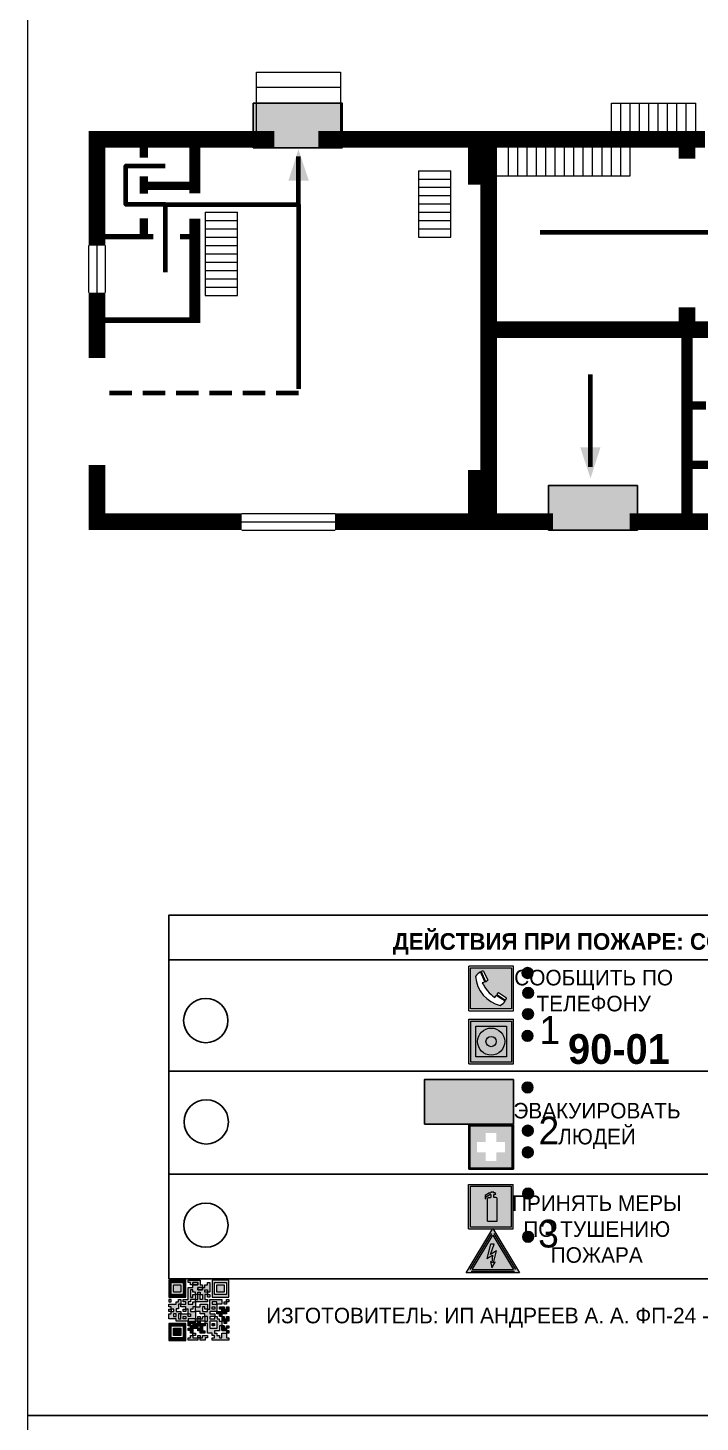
# Model space of a CAD drawing. Header units: millimetres. Extents: x 13810 to 67229, y 12374 to 21950.
# Drawn here: x 32787.4 to 32908.3, y 15729.7 to 15980.5 of the extents above; entities that cross this region are included whole.
import ezdxf

# ---------------------------------------------------------------- set-up
doc = ezdxf.new("R2010")
doc.units = ezdxf.units.MM
doc.linetypes.add('{ Wide Dash }', pattern=[12, 4, -2, 4, -2])
doc.layers.add('План_Штампы', color=7, linetype='Continuous')
doc.styles.add('обычный', font='arial.ttf')

# ---------------------------------------------------------------- blocks, each defined once
blk = doc.blocks.new('A$C3E6D3DDE')
at = {"lineweight": 5}
h = blk.add_hatch(color=40, dxfattribs=at)
h.paths.add_polyline_path([(24.1, 1.45), (16.46, -11.35), (31.74, -11.35)])
h.paths.add_polyline_path([(24.09, -0.46), (30.03, -10.41), (18.14, -10.41)], flags=16)
h.paths.add_polyline_path([(24.54, -3.08), (23.41, -6.02), (25.13, -5.01), (24.33, -8.5), (24.82, -8.27), (23.79, -9.86), (23.4, -8.04), (23.8, -8.43), (24.04, -6.29), (22.39, -7.25), (23.44, -3.08)], flags=0)
h = blk.add_hatch(color=256, dxfattribs=at)
h.paths.add_polyline_path([(24.37, 0.03, 0.567511), (23.82, 0.03), (17.59, -10.4, 0.582454), (17.86, -10.88), (30.32, -10.88, 0.582149), (30.6, -10.4)])
h.paths.add_polyline_path([(24.09, -0.46), (18.14, -10.41), (30.03, -10.41)], flags=16)
h.paths.add_polyline_path([(24.54, -3.08), (23.41, -6.02), (25.13, -5.01), (24.33, -8.5), (24.82, -8.27), (23.79, -9.86), (23.4, -8.04), (23.8, -8.43), (24.04, -6.29), (22.39, -7.25), (23.44, -3.08)], flags=0)
h = blk.add_hatch(color=40, dxfattribs=at)
h.paths.add_polyline_path([(24.09, -0.46), (18.14, -10.41), (30.03, -10.41)])
h.paths.add_polyline_path([(24.82, -8.27), (23.79, -9.86), (23.4, -8.04), (23.8, -8.43), (24.04, -6.29), (22.39, -7.25), (23.44, -3.08), (24.54, -3.08), (23.41, -6.02), (25.13, -5.01), (24.33, -8.5)], flags=16)
at = {"color": 40, "lineweight": 5}
for p, q in [((16.46, -11.35), (24.1, 1.45)), ((24.1, 1.45), (31.74, -11.35))]:
    blk.add_line(p, q, dxfattribs=at)
at = {"lineweight": 5}
for p, q in [((17.59, -10.4), (23.82, 0.03)), ((24.37, 0.03), (30.6, -10.4)), ((18.14, -10.41), (24.09, -0.46)), ((23.44, -3.08), (22.39, -7.25)), ((23.41, -6.02), (24.54, -3.08)), ((24.54, -3.08), (23.44, -3.08)), ((24.09, -0.46), (30.03, -10.41)), ((22.39, -7.25), (24.04, -6.29)), ((25.13, -5.01), (23.41, -6.02)), ((24.04, -6.29), (23.8, -8.43)), ((24.33, -8.5), (25.13, -5.01)), ((17.86, -10.88), (30.32, -10.88)), ((18.14, -10.41), (30.03, -10.41)), ((23.8, -8.43), (23.4, -8.04)), ((23.4, -8.04), (23.79, -9.86)), ((23.79, -9.86), (24.82, -8.27)), ((24.82, -8.27), (24.33, -8.5))]:
    blk.add_line(p, q, dxfattribs=at)
at = {"color": 50, "lineweight": 5}
blk.add_line((31.74, -11.35), (16.46, -11.35), dxfattribs=at)
blk = doc.blocks.new('A$C456E1F9C')
at = {"lineweight": 5}
h = blk.add_hatch(color=242, dxfattribs=at)
h.paths.add_polyline_path([(0.51, -1.47), (0.51, -13.26), (12.29, -13.26), (12.29, -1.47)])
h.paths.add_polyline_path([(5.42, -4.95, -0.254479), (4.78, -5.4), (3.52, -2.53, -0.209735), (4.23, -2.4)], flags=16)
h.paths.add_polyline_path([(8.53, -8.6), (10.87, -10.17), (10.54, -10.76), (8.03, -9.13, -0.192251)], flags=16)
h.paths.add_polyline_path([(4.61, -5.49, 0.005518), (3.87, -5.72, 0.128647), (7.49, -10.01, 0.00809), (7.83, -9.33), (10.47, -10.97, -0.16736), (8.99, -12.25, -0.327862), (1.95, -3.95, -0.166952), (3.36, -2.62)], flags=16)
at = {"color": 242, "lineweight": 5}
for p, q in [((0, -13.77), (0, -0.97)), ((12.8, -0.97), (0, -0.97)), ((4.61, -5.49), (3.36, -2.62)), ((3.52, -2.53), (4.78, -5.4)), ((4.23, -2.4), (5.42, -4.95)), ((12.8, -13.77), (12.8, -0.97)), ((7.83, -9.33), (10.47, -10.97)), ((8.03, -9.13), (10.54, -10.76)), ((10.81, -10.12), (8.53, -8.6)), ((10.54, -10.76), (10.8, -10.3)), ((10.8, -10.3), (10.81, -10.12)), ((0, -13.77), (12.8, -13.77))]:
    blk.add_line(p, q, dxfattribs=at)
blk.add_lwpolyline([(0.51, -1.47), (12.29, -1.47), (12.29, -13.26), (0.51, -13.26)], close=True, dxfattribs=at)
for centre, radius, start, end in [((4.59, -5.34), 2.99, 114.2845, 152.1974), ((11.12, -3.31), 9.19, 183.9915, 256.6009), ((4.02, -3.27), 0.891, 76.3284, 123.7092), ((14.98, -39.1), 35.17, 107.1487, 108.4135), ((13.86, -0.94), 11.08, 205.5536, 234.8762), ((4.68, -4.59), 0.824, 276.9621, 334.0723), ((-13.31, 0.8), 23.44, 332.5487, 334.4027), ((8.94, -9.5), 0.989, 114.4092, 157.9388), ((7.87, -9.46), 3, 291.9291, 329.9329)]:
    blk.add_arc(centre, radius, start, end, dxfattribs=at)
blk = doc.blocks.new('A$C54414219')
at = {"true_color": 0xffffff}
h = blk.add_hatch(color=7, dxfattribs=at)
h.paths.add_polyline_path([(2.39, -9.45), (2.39, -18.3), (11.23, -18.3), (11.23, -9.45)], flags=0)
h.paths.add_polyline_path([(10.71, -13.87, -1), (2.92, -13.87, -1)], flags=0)
h.paths.add_polyline_path([(8.3, -13.87, -1), (5.33, -13.87, -1)], flags=0)
h.paths.add_polyline_path([(0.41, -7.47), (0.41, -20.27), (13.21, -20.27), (13.21, -7.47)])
h.paths.add_polyline_path([(0.92, -19.77), (12.71, -19.77), (12.71, -7.98), (0.92, -7.98)], flags=16)
h.paths.add_polyline_path([(11.23, -9.45), (11.23, -18.3), (2.39, -18.3), (2.39, -9.45)], flags=0)
at = {"lineweight": 5}
h = blk.add_hatch(color=242, dxfattribs=at)
h.paths.add_polyline_path([(12.71, -7.98), (0.92, -7.98), (0.92, -19.77), (12.71, -19.77)])
h.paths.add_polyline_path([(11.23, -18.3), (2.39, -18.3), (2.39, -9.45), (11.23, -9.45)], flags=16)
h.paths.add_polyline_path([(10.71, -13.87, -1), (2.92, -13.87, -1)], flags=0)
h.paths.add_polyline_path([(8.3, -13.87, -1), (5.33, -13.87, -1)], flags=0)
at = {"true_color": 0xffffff}
h = blk.add_hatch(color=7, dxfattribs=at)
h.paths.add_polyline_path([(2.39, -9.45), (2.39, -18.3), (11.23, -18.3), (11.23, -9.45)])
h.paths.add_polyline_path([(10.71, -13.87, -1), (2.92, -13.87, -1)], flags=16)
h.paths.add_polyline_path([(8.3, -13.87, -1), (5.33, -13.87, -1)], flags=0)
at = {"lineweight": 5}
h = blk.add_hatch(color=242, dxfattribs=at)
h.paths.add_polyline_path([(2.92, -13.87, 1), (10.71, -13.87, 1)])
h.paths.add_polyline_path([(8.3, -13.87, -1), (5.33, -13.87, -1)], flags=16)
at = {"color": 242, "lineweight": 5}
for p, q in [((0.41, -20.27), (0.41, -7.47)), ((0.41, -7.47), (13.21, -7.47)), ((0.41, -7.47), (13.21, -7.47)), ((13.21, -20.27), (13.21, -7.47)), ((0.41, -20.27), (13.21, -20.27))]:
    blk.add_line(p, q, dxfattribs=at)
for points in [[(0.92, -7.98), (12.71, -7.98), (12.71, -19.77), (0.92, -19.77)], [(2.39, -9.45), (11.23, -9.45), (11.23, -18.3), (2.39, -18.3)]]:
    blk.add_lwpolyline(points, close=True, dxfattribs=at)
for radius in [3.89, 1.49]:
    blk.add_circle((6.81, -13.87), radius, dxfattribs=at)
blk = doc.blocks.new('A$C32E8229D')
at = {"true_color": 0xffffff}
blk.add_hatch(color=7, dxfattribs=at).paths.add_polyline_path([(0, 0), (0, -8), (16, -8), (16, 0)])
h = blk.add_hatch(color=126)
h.paths.add_polyline_path([(0.2, -0.2), (15.8, -0.2), (15.8, -7.8), (0.2, -7.8)])
h.paths.add_polyline_path([(13.49, -2.05), (12.08, -2.05), (11.37, -2.63, 0.162397), (11.29, -2.84), (11.29, -3.63), (10.35, -3.63), (10.35, -4.05), (11.68, -4.05), (11.68, -3.48), (12.26, -4.28), (11.29, -5.1), (11.29, -6.78), (11.85, -6.78), (11.85, -5.44), (12.8, -4.64), (12.8, -5.94), (14.46, -5.94), (14.46, -5.39), (13.45, -5.39), (13.45, -3.97), (12.46, -2.59), (13.15, -2.59), (13.69, -3.34), (14.18, -3)], flags=16)
h.paths.add_polyline_path([(10.74, -1.82, 1), (11.8, -1.82, 1)], flags=16)
h.paths.add_polyline_path([(9.39, -3.59), (5.99, -3.59), (6.56, -3.03), (5.91, -3.03), (5.1, -3.83), (5.91, -4.64), (6.56, -4.64), (5.99, -4.09), (9.39, -4.09)], flags=16)
h.paths.add_polyline_path([(4.29, -1.08), (1.72, -1.08), (1.72, -6.6), (4.29, -6.6)], flags=16)
at = {"color": 126}
blk.add_lwpolyline([(16, -8), (0, -8), (0, 0), (16, 0)], close=True, dxfattribs=at)
blk = doc.blocks.new('A$C18900ED3')
h = blk.add_hatch(color=126)
h.paths.add_polyline_path([(-0.18, -0.18), (-7.02, -0.18), (-7.02, -7.02), (-0.18, -7.02)])
h.paths.add_polyline_path([(-5.89, -4.46), (-5.89, -2.77), (-4.46, -2.77), (-4.46, -1.31), (-2.77, -1.31), (-2.77, -2.77), (-1.33, -2.77), (-1.33, -4.46), (-2.77, -4.46), (-2.77, -5.89), (-4.46, -5.89), (-4.46, -4.46)], flags=16)
at = {"color": 126}
for p, q in [((-7.2, 0), (-7.2, -7.2)), ((0, 0), (-7.2, 0)), ((0, -7.2), (0, 0)), ((-7.02, -7.02), (-7.02, -0.18)), ((-7.02, -0.18), (-0.18, -0.18)), ((-0.18, -0.18), (-0.18, -7.02)), ((-7.2, -7.2), (0, -7.2)), ((-0.18, -7.02), (-7.02, -7.02))]:
    blk.add_line(p, q, dxfattribs=at)
blk = doc.blocks.new('A$C3AD82952')
at = {"true_color": 0xf5f5ff}
h = blk.add_hatch(color=7, dxfattribs=at)
h.dxf.hatch_style = 1
h.paths.add_polyline_path([(8.21, 8.73, 0.414214), (7.89, 9.05), (7.22, 9.05), (7.22, 9.92), (7.59, 9.92, 1), (7.57, 10.36), (7.22, 10.36), (7.22, 10.6), (6.43, 10.6), (6.43, 10.36), (6.01, 10.36), (4.74, 9.59), (4.74, 8.69), (4.98, 8.73), (4.98, 9.26), (6.12, 9.91), (6.43, 9.91), (6.43, 9.05), (5.76, 9.05, 0.414214), (5.44, 8.73), (5.44, 2.2), (8.21, 2.2)], flags=0)
h.paths.add_polyline_path([(12.8, 12.8), (0, 12.8), (0, 0), (12.8, 0)])
h.paths.add_polyline_path([(0.51, 12.29), (12.29, 12.29), (12.29, 0.51), (0.51, 0.51)], flags=16)
h.paths.add_polyline_path([(4.74, 9.59), (6.01, 10.36), (6.43, 10.36), (6.43, 10.6), (7.22, 10.6), (7.22, 10.36), (7.59, 10.36, -0.94586), (7.59, 9.92), (7.22, 9.92), (7.22, 9.05), (7.89, 9.05, -0.414214), (8.21, 8.73), (8.21, 2.2), (5.44, 2.2), (5.44, 8.73, -0.414214), (5.76, 9.05), (6.43, 9.05), (6.43, 9.91), (6.12, 9.91), (4.98, 9.26), (4.98, 8.73), (4.74, 8.69)], flags=0)
h = blk.add_hatch(color=242)
h.dxf.hatch_style = 1
h.paths.add_polyline_path([(12.29, 12.29), (0.51, 12.29), (0.51, 0.51), (12.29, 0.51)])
h.paths.add_polyline_path([(4.74, 8.69), (4.74, 9.59), (6.01, 10.36), (6.43, 10.36), (6.43, 10.6), (7.22, 10.6), (7.22, 10.36), (7.59, 10.36, -0.94586), (7.59, 9.92), (7.22, 9.92), (7.22, 9.05), (7.89, 9.05, -0.414214), (8.21, 8.73), (8.21, 2.2), (5.44, 2.2), (5.44, 8.73, -0.414214), (5.76, 9.05), (6.43, 9.05), (6.43, 9.91), (6.12, 9.91), (4.98, 9.26), (4.98, 8.73)], flags=16)
h = blk.add_hatch(color=7, dxfattribs=at)
h.dxf.hatch_style = 1
h.paths.add_polyline_path([(8.21, 8.73, 0.414214), (7.89, 9.05), (7.22, 9.05), (7.22, 9.92), (7.59, 9.92, 1), (7.57, 10.36), (7.22, 10.36), (7.22, 10.6), (6.43, 10.6), (6.43, 10.36), (6.01, 10.36), (4.74, 9.59), (4.74, 8.69), (4.98, 8.73), (4.98, 9.26), (6.12, 9.91), (6.43, 9.91), (6.43, 9.05), (5.76, 9.05, 0.414214), (5.44, 8.73), (5.44, 2.2), (8.21, 2.2)])
at = {"color": 242, "lineweight": 5}
for p, q in [((0, 0), (0, 12.8)), ((0, 12.8), (12.8, 12.8)), ((12.8, 0), (12.8, 12.8)), ((6.01, 10.36), (4.74, 9.59)), ((4.74, 9.59), (4.74, 8.69)), ((4.74, 8.69), (4.98, 8.73)), ((4.98, 9.26), (6.12, 9.91)), ((4.98, 8.73), (4.98, 9.26)), ((5.44, 2.2), (5.44, 8.73)), ((5.76, 9.05), (6.43, 9.05)), ((6.01, 10.36), (6.43, 10.36)), ((6.12, 9.91), (6.43, 9.91)), ((7.22, 10.6), (6.43, 10.6)), ((6.43, 10.6), (6.43, 10.36)), ((6.43, 9.91), (6.43, 9.05)), ((7.22, 10.36), (7.22, 10.6)), ((7.59, 10.36), (7.22, 10.36)), ((7.22, 9.05), (7.22, 9.92)), ((7.59, 9.92), (7.22, 9.92)), ((7.89, 9.05), (7.22, 9.05)), ((8.21, 2.2), (8.21, 8.73)), ((0, 0), (12.8, 0)), ((5.44, 2.2), (8.21, 2.2))]:
    blk.add_line(p, q, dxfattribs=at)
blk.add_lwpolyline([(0.51, 12.29), (12.29, 12.29), (12.29, 0.51), (0.51, 0.51)], close=True, dxfattribs=at)
for centre, radius, start, end in [((5.76, 8.73), 0.32, 90, 180), ((7.58, 10.14), 0.223, 273.1875, 86.8125), ((7.89, 8.73), 0.32, 0, 90)]:
    blk.add_arc(centre, radius, start, end, dxfattribs=at)
blk = doc.blocks.new('QR')
at = {"lineweight": 0}
h = blk.add_hatch(color=256, dxfattribs=at)
h.dxf.hatch_style = 1
h.paths.add_polyline_path([(9241.16, 2687.38), (9242.01, 2687.38), (9242.01, 2687.83), (9241.59, 2687.83), (9241.59, 2688.68), (9239.45, 2688.68), (9239.45, 2688.25), (9239.86, 2688.25), (9239.86, 2687.83), (9240.29, 2687.83), (9240.29, 2688.25), (9241.16, 2688.25), (9241.16, 2687.83), (9240.29, 2687.83), (9240.29, 2687.38), (9239.45, 2687.38), (9239.45, 2685.22), (9238.57, 2685.22), (9238.57, 2684.8), (9239.02, 2684.8), (9239.02, 2684.37), (9238.13, 2684.37), (9238.13, 2683.92), (9239.02, 2683.92), (9239.02, 2683.5), (9239.44, 2683.5), (9239.44, 2682.64), (9239.87, 2682.64), (9239.87, 2682.18), (9239.44, 2682.18), (9239.44, 2682.64), (9238.13, 2682.64), (9238.13, 2681.76), (9237.71, 2681.76), (9237.71, 2682.64), (9238.13, 2682.64), (9238.13, 2683.07), (9237.27, 2683.07), (9237.27, 2683.51), (9237.71, 2683.51), (9237.71, 2684.37), (9238.13, 2684.37), (9238.13, 2685.22), (9237.71, 2685.22), (9237.71, 2684.8), (9237.28, 2684.8), (9237.28, 2684.38), (9235.98, 2684.38), (9235.98, 2683.92), (9236.4, 2683.92), (9236.4, 2683.49), (9236.84, 2683.49), (9236.84, 2683.07), (9236.4, 2683.07), (9236.4, 2682.64), (9235.98, 2682.64), (9235.98, 2681.76), (9237.29, 2681.76), (9237.29, 2681.33), (9239.43, 2681.33), (9239.43, 2681.76), (9240.74, 2681.76), (9240.74, 2683.05), (9239.87, 2683.05), (9239.87, 2683.5), (9240.29, 2683.5), (9240.29, 2683.91), (9240.74, 2683.91), (9240.74, 2684.81), (9240.29, 2684.81), (9240.29, 2684.79), (9240.29, 2684.37), (9239.45, 2684.37), (9239.45, 2684.8), (9239.87, 2684.8), (9239.87, 2685.21), (9240.74, 2685.21), (9240.74, 2686.1), (9240.29, 2686.1), (9240.29, 2685.64), (9239.86, 2685.64), (9239.86, 2686.95), (9240.29, 2686.95), (9240.29, 2686.52), (9240.74, 2686.52), (9240.74, 2686.1), (9241.16, 2686.1), (9241.16, 2686.53), (9241.59, 2686.53), (9241.59, 2686.1), (9242.02, 2686.1), (9242.02, 2685.21), (9241.59, 2685.21), (9241.59, 2686.1), (9241.16, 2686.1), (9241.16, 2685.21), (9240.74, 2685.21), (9240.74, 2684.81), (9242.89, 2684.81), (9242.89, 2685.22), (9242.47, 2685.22), (9242.47, 2686.11), (9242.89, 2686.11), (9242.89, 2686.52), (9242.46, 2686.52), (9242.46, 2686.95), (9242.89, 2686.95), (9242.89, 2686.52), (9243.32, 2686.52), (9243.32, 2688.26), (9242.9, 2688.26), (9242.9, 2687.83), (9242.47, 2687.83), (9242.47, 2687.38), (9242.01, 2687.38), (9242.01, 2686.94), (9241.16, 2686.94)])
h.paths.add_polyline_path([(9239.02, 2682.18), (9239.02, 2681.76), (9238.54, 2681.76), (9238.54, 2682.18)], flags=16)
h.paths.add_polyline_path([(9237.27, 2682.65), (9237.27, 2682.19), (9236.83, 2682.19), (9236.83, 2682.65)], flags=16)
h = blk.add_hatch(color=256, dxfattribs=at)
h.dxf.hatch_style = 1
h.paths.add_polyline_path([(9238.15, 2687.83), (9236.83, 2687.83), (9236.83, 2686.52), (9238.15, 2686.52)], flags=0)
h.paths.add_polyline_path([(9239.01, 2685.65), (9239.01, 2688.68), (9235.98, 2688.68), (9235.98, 2685.65)])
h.paths.add_polyline_path([(9236.41, 2686.1), (9236.41, 2688.26), (9238.56, 2688.26), (9238.56, 2686.1)], flags=16)
h.paths.add_polyline_path([(9236.83, 2686.52), (9236.83, 2687.83), (9238.15, 2687.83), (9238.15, 2686.52)], flags=0)
h = blk.add_hatch(color=256, dxfattribs=at)
h.dxf.hatch_style = 1
h.paths.add_polyline_path([(9238.15, 2686.52), (9238.15, 2687.83), (9236.83, 2687.83), (9236.83, 2686.52)])
h.paths.add_polyline_path([(9245.91, 2686.52), (9245.91, 2687.83), (9244.59, 2687.83), (9244.59, 2686.52)], flags=0)
h.paths.add_polyline_path([(9246.77, 2685.65), (9246.77, 2688.68), (9243.74, 2688.68), (9243.74, 2685.65)])
h.paths.add_polyline_path([(9244.17, 2686.1), (9244.17, 2688.26), (9246.32, 2688.26), (9246.32, 2686.1)], flags=16)
h.paths.add_polyline_path([(9244.59, 2686.52), (9244.59, 2687.83), (9245.91, 2687.83), (9245.91, 2686.52)], flags=0)
h = blk.add_hatch(color=256, dxfattribs=at)
h.dxf.hatch_style = 1
h.paths.add_polyline_path([(9240.75, 2681.76), (9240.75, 2681.35), (9241.17, 2681.35), (9241.17, 2681.76)])
h.paths.add_polyline_path([(9241.6, 2682.18), (9241.17, 2682.18), (9241.17, 2681.76), (9241.6, 2681.76)])
h.paths.add_polyline_path([(9242.47, 2681.34), (9242.47, 2682.19), (9242.02, 2682.19), (9242.02, 2681.76), (9241.6, 2681.76), (9241.6, 2681.34)])
h.paths.add_polyline_path([(9239.87, 2678.3), (9239.44, 2678.3), (9239.44, 2677.89), (9241.17, 2677.89), (9241.17, 2678.3), (9240.28, 2678.3), (9240.28, 2678.73), (9239.87, 2678.73)])
h.paths.add_polyline_path([(9240.75, 2678.73), (9240.75, 2679.19), (9240.28, 2679.19), (9240.28, 2678.73)])
h.paths.add_polyline_path([(9241.6, 2678.73), (9241.17, 2678.73), (9241.17, 2678.3), (9241.6, 2678.3)])
h.paths.add_polyline_path([(9242.02, 2678.3), (9241.6, 2678.3), (9241.6, 2677.89), (9242.48, 2677.89), (9242.48, 2678.31), (9242.9, 2678.31), (9242.9, 2678.73), (9242.02, 2678.73)])
h.paths.add_polyline_path([(9246.36, 2684.37), (9246.36, 2684.79), (9245.93, 2684.79), (9245.93, 2684.37)])
h.paths.add_polyline_path([(9246.78, 2685.2), (9246.36, 2685.2), (9246.36, 2684.79), (9246.78, 2684.79)])
h.paths.add_polyline_path([(9245.91, 2687.83), (9244.59, 2687.83), (9244.59, 2686.52), (9245.91, 2686.52)])
h = blk.add_hatch(color=256, dxfattribs=at)
h.dxf.hatch_style = 1
h.paths.add_polyline_path([(9243.32, 2686.11), (9242.89, 2686.11), (9242.89, 2685.64), (9243.32, 2685.64)])
h.paths.add_polyline_path([(9239.02, 2683.07), (9239.02, 2683.5), (9238.56, 2683.5), (9238.56, 2683.07)])
h.paths.add_polyline_path([(9236.4, 2684.8), (9236.4, 2685.22), (9235.98, 2685.22), (9235.98, 2684.8)])
h.paths.add_polyline_path([(9236.4, 2683.07), (9236.4, 2683.49), (9235.98, 2683.49), (9235.98, 2683.07)])
h = blk.add_hatch(color=256, dxfattribs=at)
h.dxf.hatch_style = 1
h.paths.add_polyline_path([(9243.32, 2682.64), (9243.32, 2683.07), (9244.62, 2683.07), (9244.62, 2684.37), (9243.74, 2684.37), (9243.74, 2684.8), (9244.62, 2684.8), (9244.62, 2684.37), (9245.48, 2684.37), (9245.48, 2685.22), (9243.32, 2685.22), (9243.32, 2683.5), (9242.89, 2683.5), (9242.89, 2683.06), (9242.01, 2683.06), (9242.01, 2683.91), (9242.47, 2683.91), (9242.47, 2683.5), (9242.89, 2683.5), (9242.89, 2684.38), (9241.59, 2684.38), (9241.59, 2683.91), (9240.74, 2683.91), (9240.74, 2683.05), (9241.59, 2683.05), (9241.59, 2682.64), (9242.47, 2682.64), (9242.47, 2682.19), (9242.91, 2682.19), (9242.91, 2681.34), (9242.48, 2681.34), (9242.48, 2680.91), (9242.91, 2680.91), (9242.91, 2679.17), (9243.75, 2679.17), (9243.75, 2678.73), (9244.2, 2678.73), (9244.2, 2678.3), (9243.75, 2678.3), (9243.75, 2677.88), (9246.78, 2677.88), (9246.78, 2678.3), (9246.35, 2678.3), (9246.35, 2679.19), (9245.48, 2679.19), (9245.48, 2678.31), (9245.05, 2678.31), (9245.05, 2678.73), (9244.62, 2678.73), (9244.62, 2679.19), (9244.2, 2679.19), (9244.2, 2679.61), (9245.05, 2679.61), (9245.05, 2680.46), (9245.48, 2680.46), (9245.48, 2681.34), (9245.04, 2681.34), (9245.04, 2681.76), (9244.63, 2681.76), (9244.63, 2682.19), (9244.21, 2682.19), (9244.21, 2681.76), (9243.32, 2681.76), (9243.32, 2682.19), (9244.21, 2682.19), (9244.21, 2682.64)])
h.paths.add_polyline_path([(9243.75, 2683.49), (9243.75, 2683.92), (9244.21, 2683.92), (9244.21, 2683.49)], flags=16)
h.paths.add_polyline_path([(9243.32, 2681.34), (9244.63, 2681.34), (9244.63, 2680.04), (9243.32, 2680.04)], flags=16)
h.paths.add_polyline_path([(9243.76, 2680.89), (9244.18, 2680.89), (9244.18, 2680.48), (9243.76, 2680.48)], flags=0)
h = blk.add_hatch(color=256, dxfattribs=at)
h.dxf.hatch_style = 1
h.paths.add_polyline_path([(9246.36, 2683.07), (9246.78, 2683.07), (9246.78, 2683.92), (9246.36, 2683.92), (9246.36, 2683.49), (9245.92, 2683.49), (9245.92, 2683.92), (9245.06, 2683.92), (9245.06, 2683.49), (9245.48, 2683.49), (9245.48, 2683.07), (9244.62, 2683.07), (9244.62, 2682.65), (9245.05, 2682.65), (9245.05, 2682.18), (9245.48, 2682.18), (9245.48, 2682.65), (9246.36, 2682.65)])
h.paths.add_polyline_path([(9246.78, 2682.18), (9246.36, 2682.18), (9246.36, 2681.75), (9245.92, 2681.75), (9245.92, 2682.18), (9245.48, 2682.18), (9245.48, 2681.34), (9245.48, 2681.34), (9245.94, 2681.34), (9245.94, 2680.91), (9246.36, 2680.91), (9246.36, 2681.34), (9246.78, 2681.34)])
h = blk.add_hatch(color=256, dxfattribs=at)
h.dxf.hatch_style = 1
h.paths.add_polyline_path([(9242.02, 2680.46), (9242.48, 2680.46), (9242.48, 2680.91), (9241.58, 2680.91), (9241.58, 2681.35), (9241.17, 2681.35), (9241.17, 2680.91), (9240.75, 2680.91), (9240.75, 2681.33), (9239.43, 2681.33), (9239.43, 2680.46), (9239.86, 2680.46), (9239.86, 2680.92), (9240.3, 2680.92), (9240.3, 2680.46), (9239.86, 2680.46), (9239.86, 2680.04), (9239.44, 2680.04), (9239.44, 2679.62), (9239.86, 2679.62), (9239.86, 2679.19), (9240.29, 2679.19), (9240.29, 2680.03), (9241.18, 2680.03), (9241.18, 2680.47), (9241.6, 2680.47), (9241.6, 2680.03), (9241.18, 2680.03), (9241.18, 2679.61), (9241.6, 2679.61), (9241.6, 2679.19), (9242.47, 2679.19), (9242.47, 2679.6), (9242.02, 2679.6)])
h = blk.add_hatch(color=256, dxfattribs=at)
h.dxf.hatch_style = 1
h.paths.add_polyline_path([(9235.98, 2680.9), (9235.98, 2677.86), (9239.02, 2677.86), (9239.02, 2680.9)])
h.paths.add_polyline_path([(9238.57, 2680.48), (9238.57, 2678.32), (9236.41, 2678.32), (9236.41, 2680.48)], flags=16)
h.paths.add_polyline_path([(9238.15, 2680.05), (9238.15, 2678.74), (9236.83, 2678.74), (9236.83, 2680.05)], flags=0)
h = blk.add_hatch(color=256, dxfattribs=at)
h.dxf.hatch_style = 1
h.paths.add_polyline_path([(9238.15, 2680.05), (9236.83, 2680.05), (9236.83, 2678.74), (9238.15, 2678.74)])
h = blk.add_hatch(color=256, dxfattribs=at)
h.dxf.hatch_style = 1
h.paths.add_polyline_path([(9244.18, 2680.48), (9244.18, 2680.89), (9243.76, 2680.89), (9243.76, 2680.48)])
h = blk.add_hatch(color=256, dxfattribs=at)
h.dxf.hatch_style = 1
h.paths.add_polyline_path([(9245.93, 2680.04), (9245.93, 2680.46), (9245.48, 2680.46), (9245.48, 2679.62), (9246.35, 2679.62), (9246.35, 2680.04)])
h.paths.add_polyline_path([(9246.78, 2680.04), (9246.78, 2680.46), (9246.35, 2680.46), (9246.35, 2680.04)])
h.paths.add_polyline_path([(9246.78, 2679.18), (9246.78, 2679.62), (9246.35, 2679.62), (9246.35, 2679.18)])
for points in [[(9237.71, 2685.22), (9238.13, 2685.22), (9238.13, 2684.37), (9237.71, 2684.37), (9237.71, 2683.51), (9237.27, 2683.51), (9237.27, 2683.07), (9238.13, 2683.07), (9238.13, 2682.64), (9237.71, 2682.64), (9237.71, 2681.76), (9238.13, 2681.76), (9238.13, 2682.64), (9239.44, 2682.64), (9239.44, 2683.5), (9239.02, 2683.5), (9239.02, 2683.07), (9238.56, 2683.07), (9238.56, 2683.5), (9239.02, 2683.5), (9239.02, 2683.92), (9238.13, 2683.92), (9238.13, 2684.37), (9239.02, 2684.37), (9239.02, 2684.8), (9238.57, 2684.8), (9238.57, 2685.22), (9239.45, 2685.22), (9239.45, 2687.38), (9240.29, 2687.38), (9240.29, 2687.83), (9239.86, 2687.83), (9239.86, 2688.25), (9239.45, 2688.25), (9239.45, 2688.68), (9241.59, 2688.68), (9241.59, 2687.83), (9242.01, 2687.83), (9242.01, 2687.38), (9242.47, 2687.38), (9242.47, 2687.83), (9242.9, 2687.83), (9242.9, 2688.26), (9243.32, 2688.26), (9243.32, 2686.52), (9242.89, 2686.52), (9242.89, 2686.11), (9243.32, 2686.11), (9243.32, 2685.64), (9242.89, 2685.64), (9242.89, 2686.11), (9242.47, 2686.11), (9242.47, 2685.22), (9242.89, 2685.22), (9242.89, 2684.81), (9240.74, 2684.81), (9240.74, 2683.91), (9241.59, 2683.91), (9241.59, 2684.38), (9242.89, 2684.38), (9242.89, 2683.5), (9242.47, 2683.5), (9242.47, 2683.91), (9242.01, 2683.91), (9242.01, 2683.06), (9242.89, 2683.06), (9242.89, 2683.5), (9243.32, 2683.5), (9243.32, 2685.22), (9245.48, 2685.22), (9245.48, 2684.37), (9244.62, 2684.37), (9244.62, 2683.07), (9245.48, 2683.07), (9245.48, 2683.49), (9245.06, 2683.49), (9245.06, 2683.92), (9245.92, 2683.92), (9245.92, 2683.49), (9246.36, 2683.49), (9246.36, 2683.92), (9246.78, 2683.92), (9246.78, 2683.07), (9246.36, 2683.07), (9246.36, 2682.65), (9245.48, 2682.65), (9245.48, 2682.18), (9245.92, 2682.18), (9245.92, 2681.75), (9246.36, 2681.75), (9246.36, 2682.18), (9246.78, 2682.18), (9246.78, 2681.34), (9246.36, 2681.34), (9246.36, 2680.91), (9245.94, 2680.91), (9245.94, 2681.34), (9245.48, 2681.34), (9245.48, 2680.46), (9245.93, 2680.46), (9245.93, 2680.04), (9246.35, 2680.04), (9246.35, 2680.46), (9246.78, 2680.46), (9246.78, 2680.04), (9246.78, 2680.04), (9246.35, 2680.04), (9246.35, 2679.62), (9246.78, 2679.62), (9246.78, 2679.18), (9246.35, 2679.18), (9246.35, 2678.3), (9246.78, 2678.3), (9246.78, 2677.88), (9243.75, 2677.88), (9243.75, 2678.3), (9244.2, 2678.3), (9244.2, 2678.73), (9243.75, 2678.73), (9243.75, 2679.17), (9242.91, 2679.17), (9242.91, 2680.91), (9242.48, 2680.91), (9242.48, 2680.46), (9242.02, 2680.46), (9242.02, 2679.6), (9242.47, 2679.6), (9242.47, 2679.19), (9241.6, 2679.19), (9241.6, 2679.61), (9241.18, 2679.61), (9241.18, 2680.03), (9240.29, 2680.03), (9240.29, 2679.19), (9240.75, 2679.19), (9240.75, 2678.73), (9240.28, 2678.73), (9240.28, 2678.3), (9241.17, 2678.3), (9241.17, 2678.73), (9241.6, 2678.73), (9241.6, 2678.3), (9242.02, 2678.3), (9242.02, 2678.73), (9242.9, 2678.73), (9242.9, 2678.31), (9242.48, 2678.31), (9242.48, 2677.89), (9241.6, 2677.89), (9241.6, 2678.3), (9241.17, 2678.3), (9241.17, 2677.89), (9239.44, 2677.89), (9239.44, 2678.3), (9239.87, 2678.3), (9239.87, 2678.73), (9240.28, 2678.73), (9240.28, 2679.19), (9240.29, 2679.19), (9239.86, 2679.19), (9239.86, 2679.62), (9239.44, 2679.62), (9239.44, 2680.04), (9239.86, 2680.04), (9239.86, 2680.46), (9239.43, 2680.46), (9239.43, 2681.33), (9237.29, 2681.33), (9237.29, 2681.76), (9235.98, 2681.76), (9235.98, 2682.64), (9236.4, 2682.64), (9236.4, 2683.07), (9235.98, 2683.07), (9235.98, 2683.49), (9236.4, 2683.49), (9236.4, 2683.92), (9235.98, 2683.92), (9235.98, 2684.38), (9237.28, 2684.38), (9237.28, 2684.8), (9237.71, 2684.8), (9237.71, 2685.22), (9237.92, 2685.22)], [(9240.74, 2686.1), (9240.74, 2686.52), (9240.29, 2686.52), (9240.29, 2686.95), (9239.86, 2686.95), (9239.86, 2685.64), (9240.29, 2685.64), (9240.29, 2686.1), (9240.74, 2686.1), (9240.74, 2686.52)], [(9240.74, 2685.21), (9239.87, 2685.21), (9239.87, 2684.8), (9239.45, 2684.8), (9239.45, 2684.37), (9240.29, 2684.37), (9240.29, 2684.79), (9240.29, 2684.81), (9240.74, 2684.81), (9240.74, 2685.21), (9239.87, 2685.21)], [(9240.74, 2683.91), (9240.29, 2683.91), (9240.29, 2683.5), (9239.87, 2683.5), (9239.87, 2683.05), (9240.74, 2683.05), (9240.74, 2683.91)], [(9244.62, 2684.37), (9244.62, 2684.8), (9243.74, 2684.8), (9243.74, 2684.37), (9244.62, 2684.37)], [(9240.74, 2683.05), (9240.74, 2681.76), (9239.43, 2681.76), (9239.43, 2681.33), (9240.75, 2681.33), (9240.75, 2681.35), (9240.75, 2680.91), (9241.17, 2680.91), (9241.17, 2681.35), (9241.58, 2681.35), (9241.58, 2680.91), (9242.48, 2680.91), (9242.48, 2681.34), (9242.91, 2681.34), (9242.91, 2682.19), (9242.47, 2682.19), (9242.47, 2682.64), (9241.59, 2682.64), (9241.59, 2683.05), (9240.74, 2683.05)], [(9241.6, 2681.76), (9242.02, 2681.76), (9242.02, 2682.19), (9242.47, 2682.19), (9242.47, 2681.34), (9241.6, 2681.34), (9241.6, 2681.76)], [(9244.62, 2683.07), (9243.32, 2683.07), (9243.32, 2682.64), (9244.21, 2682.64), (9244.21, 2682.19), (9243.32, 2682.19), (9243.32, 2681.76), (9244.21, 2681.76), (9244.21, 2682.19), (9244.63, 2682.19), (9244.63, 2681.76), (9245.04, 2681.76), (9245.04, 2681.34), (9245.48, 2681.34)], [(9245.48, 2682.18), (9245.05, 2682.18), (9245.05, 2682.65), (9244.62, 2682.65), (9244.62, 2683.07)], [(9245.48, 2682.18), (9245.48, 2681.34)], [(9239.86, 2680.46), (9239.86, 2680.92), (9240.3, 2680.92), (9240.3, 2680.46), (9239.86, 2680.46)], [(9245.48, 2680.46), (9245.05, 2680.46), (9245.05, 2679.61), (9244.2, 2679.61), (9244.2, 2679.19), (9244.62, 2679.19), (9244.62, 2678.73), (9245.05, 2678.73), (9245.05, 2678.31), (9245.48, 2678.31), (9245.48, 2679.19), (9246.35, 2679.19), (9246.35, 2679.07)], [(9246.35, 2679.62), (9245.48, 2679.62), (9245.48, 2680.46)], [(9245.48, 2680.46), (9245.48, 2679.62), (9246.35, 2679.62), (9246.35, 2680.04), (9245.93, 2680.04), (9245.93, 2680.46), (9245.48, 2680.46), (9245.48, 2679.62)], [(9246.35, 2679.62), (9246.35, 2679.18)]]:
    blk.add_lwpolyline(points, dxfattribs=at)
for points in [[(9235.98, 2685.65), (9239.01, 2685.65), (9239.01, 2688.68), (9235.98, 2688.68)], [(9236.41, 2688.26), (9238.56, 2688.26), (9238.56, 2686.1), (9236.41, 2686.1)], [(9236.83, 2687.83), (9238.15, 2687.83), (9238.15, 2686.52), (9236.83, 2686.52)], [(9240.29, 2687.83), (9241.16, 2687.83), (9241.16, 2688.25), (9240.29, 2688.25)], [(9240.29, 2688.25), (9241.16, 2688.25), (9241.16, 2687.83), (9240.29, 2687.83)], [(9242.01, 2687.38), (9241.16, 2687.38), (9241.16, 2686.94), (9242.01, 2686.94)], [(9241.16, 2687.38), (9242.01, 2687.38), (9242.01, 2686.94), (9241.16, 2686.94)], [(9241.16, 2686.53), (9241.59, 2686.53), (9241.59, 2686.1), (9241.16, 2686.1)], [(9242.89, 2686.52), (9242.46, 2686.52), (9242.46, 2686.95), (9242.89, 2686.95)], [(9243.74, 2685.65), (9246.77, 2685.65), (9246.77, 2688.68), (9243.74, 2688.68)], [(9244.17, 2688.26), (9246.32, 2688.26), (9246.32, 2686.1), (9244.17, 2686.1)], [(9244.59, 2687.83), (9245.91, 2687.83), (9245.91, 2686.52), (9244.59, 2686.52)], [(9235.98, 2684.8), (9236.4, 2684.8), (9236.4, 2685.22), (9235.98, 2685.22)], [(9241.16, 2686.1), (9240.74, 2686.1), (9240.74, 2685.21), (9241.16, 2685.21)], [(9241.59, 2686.1), (9242.02, 2686.1), (9242.02, 2685.21), (9241.59, 2685.21)], [(9243.75, 2683.92), (9244.21, 2683.92), (9244.21, 2683.49), (9243.75, 2683.49)], [(9245.93, 2684.79), (9246.36, 2684.79), (9246.36, 2684.37), (9245.93, 2684.37)], [(9246.36, 2685.2), (9246.78, 2685.2), (9246.78, 2684.79), (9246.36, 2684.79)], [(9236.4, 2683.07), (9236.84, 2683.07), (9236.84, 2683.49), (9236.4, 2683.49)], [(9236.83, 2682.19), (9237.27, 2682.19), (9237.27, 2682.65), (9236.83, 2682.65)], [(9238.54, 2682.18), (9239.02, 2682.18), (9239.02, 2681.76), (9238.54, 2681.76)], [(9239.44, 2682.64), (9239.87, 2682.64), (9239.87, 2682.18), (9239.44, 2682.18)], [(9240.75, 2681.76), (9241.17, 2681.76), (9241.17, 2681.35), (9240.75, 2681.35)], [(9241.17, 2682.18), (9241.6, 2682.18), (9241.6, 2681.76), (9241.17, 2681.76)], [(9243.32, 2680.04), (9244.63, 2680.04), (9244.63, 2681.34), (9243.32, 2681.34)], [(9235.98, 2677.86), (9239.02, 2677.86), (9239.02, 2680.9), (9235.98, 2680.9)], [(9236.41, 2680.48), (9238.57, 2680.48), (9238.57, 2678.32), (9236.41, 2678.32)], [(9236.83, 2680.05), (9238.15, 2680.05), (9238.15, 2678.74), (9236.83, 2678.74)], [(9241.18, 2680.03), (9241.6, 2680.03), (9241.6, 2680.47), (9241.18, 2680.47)], [(9243.76, 2680.89), (9244.18, 2680.89), (9244.18, 2680.48), (9243.76, 2680.48)]]:
    blk.add_lwpolyline(points, close=True, dxfattribs=at)
blk = doc.blocks.new('A$C7B4425F7')
at = {"true_color": 0xffffff}
blk.add_hatch(color=7, dxfattribs=at).paths.add_polyline_path([(0, 0), (-16, 0), (-16, -8), (0, -8)])
h = blk.add_hatch(color=126)
h.paths.add_polyline_path([(-0.2, -0.2), (-15.8, -0.2), (-15.8, -7.8), (-0.2, -7.8)])
h.paths.add_polyline_path([(-11.76, -2.03), (-11.76, -3.66), (-11.17, -3.66, -0.568275), (-11.17, -6.18), (-12.58, -6.18), (-12.58, -2.03)], flags=16)
h.paths.add_polyline_path([(-13.33, -4.12, -0.495768), (-13.59, -6.18), (-15.03, -6.18), (-15.03, -2.03), (-13.59, -2.03, -0.487973)], flags=16)
h.paths.add_polyline_path([(-10.25, -2.03), (-9.48, -2.03), (-9.48, -6.18), (-10.25, -6.18)], flags=16)
h.paths.add_polyline_path([(-13.84, -3.69), (-14.24, -3.69), (-14.24, -3.03), (-13.9, -3.03, -0.692621)], flags=0)
h.paths.add_polyline_path([(-9.15, -2.03), (-8.4, -2.03), (-8.04, -3.07), (-7.68, -2.03), (-6.93, -2.03), (-7.64, -4.1), (-6.93, -6.18), (-7.68, -6.18), (-8.04, -5.14), (-8.4, -6.18), (-9.15, -6.18), (-8.44, -4.1)], flags=16)
h.paths.add_polyline_path([(-11.76, -4.46), (-11.42, -4.46, -0.692621), (-11.36, -5.12), (-11.76, -5.12)], flags=0)
h.paths.add_polyline_path([(-13.9, -5.2), (-14.24, -5.2), (-14.24, -4.55), (-13.84, -4.55, -0.708038)], flags=0)
edge = h.paths.add_edge_path(flags=16)
edge.add_ellipse((-5.51, -4.08), major_axis=(0, 2.05), ratio=0.586184, start_angle=0, end_angle=360)
edge = h.paths.add_edge_path(flags=0)
edge.add_ellipse((-5.51, -4.08), major_axis=(0, 1.14), ratio=0.454828, start_angle=0, end_angle=360)
h.paths.add_polyline_path([(-4.13, -4.96, 0.377264), (-3.48, -4.52, 0.0555), (-3.16, -2.03), (-1.66, -2.03), (-1.66, -4.96), (-0.96, -4.96), (-0.96, -7.01), (-1.75, -7.01), (-1.75, -6.18), (-3.3, -6.18), (-3.3, -7.02), (-4.13, -7.02)], flags=16)
h.paths.add_polyline_path([(-2.73, -2.91), (-2.28, -2.91), (-2.28, -4.96), (-3.05, -4.96, 0.079136)], flags=0)
at = {"color": 126}
blk.add_lwpolyline([(-16, -8), (0, -8), (0, 0), (-16, 0)], close=True, dxfattribs=at)

msp = doc.modelspace()

# ---------------------------------------------------------------- hatches: boundary and pattern name
at = {"lineweight": 0}
h = msp.add_hatch(color=256, dxfattribs=at)
h.dxf.hatch_style = 1
h.paths.add_polyline_path([(32876.32, 15810.51, 1), (32878.26, 15810.51, 1)])
h = msp.add_hatch(color=256, dxfattribs=at)
h.dxf.hatch_style = 1
h.paths.add_polyline_path([(32876.43, 15806.93, 1), (32878.36, 15806.93, 1)])
h = msp.add_hatch(color=256, dxfattribs=at)
h.dxf.hatch_style = 1
h.paths.add_polyline_path([(32876.39, 15803.12, 1), (32878.32, 15803.12, 1)])
h = msp.add_hatch(color=256, dxfattribs=at)
h.dxf.hatch_style = 1
h.paths.add_polyline_path([(32876.31, 15799.19, 1), (32878.24, 15799.19, 1)])
h = msp.add_hatch(color=256, dxfattribs=at)
h.dxf.hatch_style = 1
h.paths.add_polyline_path([(32876.32, 15789.92, 1), (32878.25, 15789.92, 1)])
h = msp.add_hatch(color=256, dxfattribs=at)
h.dxf.hatch_style = 1
h.paths.add_polyline_path([(32876.36, 15782.14, 1), (32878.29, 15782.14, 1)])
h = msp.add_hatch(color=256, dxfattribs=at)
h.dxf.hatch_style = 1
h.paths.add_polyline_path([(32876.35, 15778.24, 1), (32878.28, 15778.24, 1)])
h = msp.add_hatch(color=256, dxfattribs=at)
h.dxf.hatch_style = 1
h.paths.add_polyline_path([(32876.41, 15770.82, 1), (32878.34, 15770.82, 1)])
h = msp.add_hatch(color=256, dxfattribs=at)
h.dxf.hatch_style = 1
h.paths.add_polyline_path([(32876.42, 15763.05, 1), (32878.35, 15763.05, 1)])

# ---------------------------------------------------------------- linework, layer by layer
at = {"color": 126, "lineweight": 0, "true_color": 0x008754}
for points in [[(32787.42, 16125.89), (33387.42, 16125.89), (33387.42, 15730.89), (32787.42, 15730.89)], [(32787.42, 16125.89), (33387.42, 16125.89), (33387.42, 15730.89), (32787.42, 15730.89)], [(32787.42, 16125.89), (33387.42, 16125.89), (33387.42, 15730.89), (32787.42, 15730.89)], [(32787.42, 16125.89), (33387.42, 16125.89), (33387.42, 15730.89), (32787.42, 15730.89)], [(32787.42, 15730.89), (33387.42, 15730.89), (33387.42, 15335.9), (32787.42, 15335.9)], [(32787.42, 15730.89), (33387.42, 15730.89), (33387.42, 15335.9), (32787.42, 15335.9)], [(32787.42, 15730.89), (33387.42, 15730.89), (33387.42, 15335.9), (32787.42, 15335.9)], [(32787.42, 15730.89), (33387.42, 15730.89), (33387.42, 15335.9), (32787.42, 15335.9)]]:
    msp.add_lwpolyline(points, close=True, dxfattribs=at)
at = {"lineweight": 0}
for points in [[(32828.56, 15960.45), (32828.56, 15972.56), (32843.66, 15972.56), (32843.66, 15960.45)], [(32843.66, 15969.78), (32828.56, 15969.78)], [(32892.36, 15960.45), (32892.36, 15966.98)], [(32892.36, 15966.98), (32907.53, 15966.98)], [(32894.05, 15960.45), (32894.05, 15966.98)], [(32894.05, 15960.45), (32894.05, 15966.98)], [(32895.73, 15960.45), (32895.73, 15966.98)], [(32895.73, 15960.45), (32895.73, 15966.98)], [(32897.42, 15960.45), (32897.42, 15966.98)], [(32897.42, 15960.45), (32897.42, 15966.98)], [(32899.1, 15960.45), (32899.1, 15966.98)], [(32899.1, 15960.45), (32899.1, 15966.98)], [(32900.79, 15960.45), (32900.79, 15966.98)], [(32900.79, 15960.45), (32900.79, 15966.98)], [(32902.47, 15960.45), (32902.47, 15966.98)], [(32902.47, 15960.45), (32902.47, 15966.98)], [(32904.16, 15960.45), (32904.16, 15966.98)], [(32904.16, 15960.45), (32904.16, 15966.98)], [(32905.84, 15960.45), (32905.84, 15966.98)], [(32905.84, 15960.45), (32905.84, 15966.98)], [(32907.53, 15960.45), (32907.53, 15966.98)], [(32873.83, 15953.92), (32873.83, 15960.45)], [(32875.51, 15953.92), (32875.51, 15960.45)], [(32875.51, 15953.92), (32875.51, 15960.45)], [(32877.2, 15953.92), (32877.2, 15960.45)], [(32877.2, 15953.92), (32877.2, 15960.45)], [(32878.88, 15953.92), (32878.88, 15960.45)], [(32878.88, 15953.92), (32878.88, 15960.45)], [(32880.57, 15953.92), (32880.57, 15960.45)], [(32880.57, 15953.92), (32880.57, 15960.45)], [(32882.25, 15953.92), (32882.25, 15960.45)], [(32882.25, 15953.92), (32882.25, 15960.45)], [(32883.94, 15953.92), (32883.94, 15960.45)], [(32883.94, 15953.92), (32883.94, 15960.45)], [(32885.62, 15953.92), (32885.62, 15960.45)], [(32885.62, 15953.92), (32885.62, 15960.45)], [(32887.31, 15953.92), (32887.31, 15960.45)], [(32887.31, 15953.92), (32887.31, 15960.45)], [(32888.99, 15953.92), (32888.99, 15960.45)], [(32888.99, 15953.92), (32888.99, 15960.45)], [(32890.68, 15953.92), (32890.68, 15960.45)], [(32890.68, 15953.92), (32890.68, 15960.45)], [(32892.36, 15953.92), (32892.36, 15960.45)], [(32892.36, 15953.92), (32892.36, 15960.45)], [(32894.05, 15953.92), (32894.05, 15960.45)], [(32894.05, 15953.92), (32894.05, 15960.45)], [(32895.73, 15953.92), (32895.73, 15960.45)], [(32857.65, 15954.84), (32863.5, 15954.84)], [(32857.65, 15954.84), (32857.65, 15942.86)], [(32863.5, 15942.86), (32863.5, 15954.84)], [(32857.65, 15953.34), (32863.5, 15953.34)], [(32857.65, 15953.34), (32863.5, 15953.34)], [(32870.31, 15953.92), (32895.73, 15953.92)], [(32857.65, 15951.85), (32863.5, 15951.85)], [(32857.65, 15951.85), (32863.5, 15951.85)], [(32857.65, 15950.35), (32863.5, 15950.35)], [(32857.65, 15950.35), (32863.5, 15950.35)], [(32819.29, 15947.39), (32825.13, 15947.39)], [(32819.29, 15947.39), (32825.13, 15947.39)], [(32819.29, 15947.39), (32819.29, 15932.41)], [(32825.13, 15932.41), (32825.13, 15947.39)], [(32857.65, 15948.85), (32863.5, 15948.85)], [(32857.65, 15948.85), (32863.5, 15948.85)], [(32857.65, 15947.35), (32863.5, 15947.35)], [(32857.65, 15947.35), (32863.5, 15947.35)], [(32819.29, 15945.89), (32825.13, 15945.89)], [(32819.29, 15945.89), (32825.13, 15945.89)], [(32857.65, 15945.85), (32863.5, 15945.85)], [(32857.65, 15945.85), (32863.5, 15945.85)], [(32819.29, 15944.39), (32825.13, 15944.39)], [(32819.29, 15944.39), (32825.13, 15944.39)], [(32819.29, 15942.89), (32825.13, 15942.89)], [(32819.29, 15942.89), (32825.13, 15942.89)], [(32857.65, 15944.36), (32863.5, 15944.36)], [(32857.65, 15944.36), (32863.5, 15944.36)], [(32857.65, 15942.86), (32863.5, 15942.86)], [(32798.37, 15932.9), (32798.37, 15941.37)], [(32799.87, 15932.9), (32799.87, 15941.37)], [(32801.37, 15932.9), (32801.37, 15941.37)], [(32819.29, 15941.39), (32825.13, 15941.39)], [(32819.29, 15941.39), (32825.13, 15941.39)], [(32819.29, 15939.9), (32825.13, 15939.9)], [(32819.29, 15939.9), (32825.13, 15939.9)], [(32819.29, 15938.4), (32825.13, 15938.4)], [(32819.29, 15938.4), (32825.13, 15938.4)], [(32819.29, 15936.9), (32825.13, 15936.9)], [(32819.29, 15936.9), (32825.13, 15936.9)], [(32819.29, 15935.4), (32825.13, 15935.4)], [(32819.29, 15935.4), (32825.13, 15935.4)], [(32819.29, 15933.9), (32825.13, 15933.9)], [(32819.29, 15933.9), (32825.13, 15933.9)], [(32819.29, 15932.41), (32825.13, 15932.41)], [(32825.87, 15893.18), (32842.67, 15893.18)], [(32825.87, 15891.68), (32842.67, 15891.68)], [(32825.87, 15890.18), (32842.67, 15890.18)]]:
    msp.add_lwpolyline(points, dxfattribs=at)
for points, const_width in [([(32799.87, 15941.37), (32799.87, 15960.45), (32831.76, 15960.45)], 3), ([(32808.29, 15957.17), (32808.29, 15960.45)], 1.5), ([(32817.43, 15960.45), (32817.43, 15950.79)], 2), ([(32839.66, 15960.45), (32909.17, 15960.45)], 3), ([(32868.07, 15952.32), (32868.07, 15960.45)], 3), ([(32870.31, 15891.68), (32870.31, 15960.45)], 3), ([(32905.97, 15957.01), (32905.97, 15960.45)], 3), ([(32808.29, 15950.7), (32808.29, 15953.85)], 1.5), ([(32808.29, 15952.1), (32817.43, 15952.1)], 1.5), ([(32808.29, 15942.97), (32808.29, 15946.25)], 1.5), ([(32817.43, 15946.21), (32817.43, 15927.43)], 2), ([(32809.98, 15942.97), (32799.87, 15942.97)], 1), ([(32814.76, 15942.97), (32817.43, 15942.97)], 1), ([(32799.87, 15921.14), (32799.87, 15932.9)], 3), ([(32905.97, 15930.28), (32905.97, 15926.21)], 3), ([(32817.43, 15927.93), (32799.87, 15927.93)], 1), ([(32870.31, 15926.21), (32942.62, 15926.21)], 3), ([(32905.97, 15926.21), (32905.97, 15891.68)], 2), ([(32909.39, 15912.59), (32905.97, 15912.59)], 1.5), ([(32799.87, 15901.87), (32799.87, 15891.68), (32825.87, 15891.68)], 3), ([(32868.07, 15900.99), (32868.07, 15891.68)], 3), ([(32905.97, 15901.94), (32942.62, 15901.94)], 1.5), ([(32842.67, 15891.68), (32881.87, 15891.68)], 3), ([(32895.66, 15891.68), (32912.89, 15891.68)], 3)]:
    msp.add_lwpolyline(points, dxfattribs=dict(at, const_width=const_width))
at = {"color": 126, "lineweight": 100, "true_color": 0x008754}
for points in [[(32812.15, 15948.78), (32836.09, 15948.78), (32836.09, 15957.4)], [(32812.15, 15936.61), (32812.15, 15948.78), (32805.01, 15948.78), (32805.01, 15955.72), (32812.1, 15955.72)], [(32916.74, 15952.72), (32916.74, 15943.69), (32879.54, 15943.69)], [(32836.09, 15948.78), (32836.09, 15915.62)], [(32888.59, 15901.56), (32888.59, 15918.18)]]:
    msp.add_lwpolyline(points, dxfattribs=at)
at = {"color": 126, "linetype": '{ Wide Dash }', "lineweight": 100, "true_color": 0x008754}
msp.add_lwpolyline([(32836.09, 15914.81), (32800.21, 15914.81)], dxfattribs=at)
for points in [[(32812.78, 15812.87), (32956.55, 15812.87), (32956.55, 15820.92), (32812.78, 15820.92)], [(32812.78, 15812.87), (32956.55, 15812.87), (32956.55, 15755.47), (32812.78, 15755.47)]]:
    msp.add_lwpolyline(points, close=True)
for points in [[(32871.2, 15792.87), (32812.78, 15792.87), (32956.55, 15792.87)], [(32871.2, 15774.3), (32812.78, 15774.3), (32956.55, 15774.3)]]:
    msp.add_lwpolyline(points)
for centre, radius in [((32877.29, 15810.51), 0.966), ((32877.39, 15806.93), 0.966), ((32819.41, 15801.95), 3.98), ((32877.36, 15803.12), 0.966), ((32877.27, 15799.19), 0.966), ((32877.29, 15789.92), 0.966), ((32819.5, 15783.72), 3.98), ((32877.33, 15782.14), 0.966), ((32877.32, 15778.24), 0.966), ((32877.38, 15770.82), 0.966), ((32819.44, 15765.14), 3.98), ((32877.38, 15763.05), 0.966)]:
    msp.add_circle(centre, radius)
at = {"layer": 'План_Штампы', "color": 126, "true_color": 0x008754}
for points in [[(32837.94, 15953.04), (32834.27, 15953.04), (32836.08, 15958.66)], [(32886.75, 15905.1), (32890.41, 15905.09), (32888.61, 15899.47)]]:
    msp.add_solid(points, dxfattribs=at)

# ---------------------------------------------------------------- block references
for name, p, xscale, yscale, zscale in [('A$C456E1F9C', (32866.73, 15812.33), 0.625, 0.625, 0.625), ('A$C54414219', (32866.48, 15806.84), 0.625, 0.625, 0.625), ('A$C18900ED3', (32874.73, 15783.2), 1.111111111007631, 1.111111111007631, 1.111111111007631), ('A$C3AD82952', (32866.68, 15764.46), 0.625, 0.625, 0.625), ('A$C3E6D3DDE', (32855.97, 15763.65), 0.625, 0.625, 0.625)]:
    msp.add_blockref(name, p, dxfattribs=dict(xscale=xscale, yscale=yscale, zscale=zscale))
at = {"xscale": -1}
msp.add_blockref('A$C32E8229D', (32874.73, 15791.34), dxfattribs=at)
at = {"color": 22, "lineweight": 100, "true_color": 0xbb1e10}
msp.add_blockref('QR', (23576.8, 13066.55), dxfattribs=at)
at = {"layer": 'План_Штампы'}
for p in [(32843.95, 15966.96), (32897.04, 15898.18)]:
    msp.add_blockref('A$C7B4425F7', p, dxfattribs=at)

# ---------------------------------------------------------------- texts
at = {"lineweight": 0, "attachment_point": 5, "style": 'обычный'}
for s, insert, char_height, width in [('{\\fProxima Nova Rg|b1|i0|c204|p2;ДЕЙСТВИЯ ПРИ ПОЖАРЕ: СОХРАНЯЙТЕ СПОКОЙСТВИЕ\\H1.6644x; }', (32909.94, 15815.74), 3, 175.1736), ('{\\fProxima Nova Rg|b0|i0|c204|p2;СООБЩИТЬ ПО \\PТЕЛЕФОНУ}', (32889.17, 15807.32), 2.8, 126.6484), ('{\\fProxima Nova Rg|b0|i0|c204|p2;1\\H1.1667x; }', (32881.27, 15800.25), 5, 126.6484), ('{\\fProxima Nova Rg|b1|i0|c204|p2;\\H1.0714x;90-01\\fProxima Nova Rg|b0|i0|c204|p2;\\H0.93331x; \\H1.3449x; }', (32893.72, 15796.79), 5, 126.6484), ('{\\fProxima Nova Rg|b0|i0|c204|p2;ЭВАКУИРОВАТЬ \\PЛЮДЕЙ}', (32889.77, 15783), 2.8, 126.6484), ('{\\fProxima Nova Rg|b0|i0|c204|p2;2\\H1.1967x; }', (32881.12, 15782.17), 5, 126.6484), ('{\\fProxima Nova Rg|b0|i0|c204|p2;ПРИНЯТЬ МЕРЫ \\PПО ТУШЕНИЮ \\PПОЖАРА}', (32889.73, 15764.42), 2.8, 126.6484), ('{\\fProxima Nova Rg|b0|i0|c204|p2;3\\H1.1967x; }', (32881.05, 15763.59), 5, 126.6484), ('\\pi-8.4,l8.4,t8.4;{\\fProxima Nova Rg|b0|i0|c204|p2;ИЗГОТОВИТЕЛЬ: ИП АНДРЕЕВ А. А.\\fProxima Nova Rg|b0|i0|c0|p2; \\fProxima Nova Rg|b0|i0|c204|p2;ФП-24 - 2022/ 200-25-1440 ГОСТ 34428-2018-Е\\H1.2266x; }', (32904.3, 15748.48), 2.8, 191.3484)]:
    msp.add_mtext(s, dxfattribs=dict(at, insert=insert, char_height=char_height, width=width))

doc.saveas('drawing.dxf')
